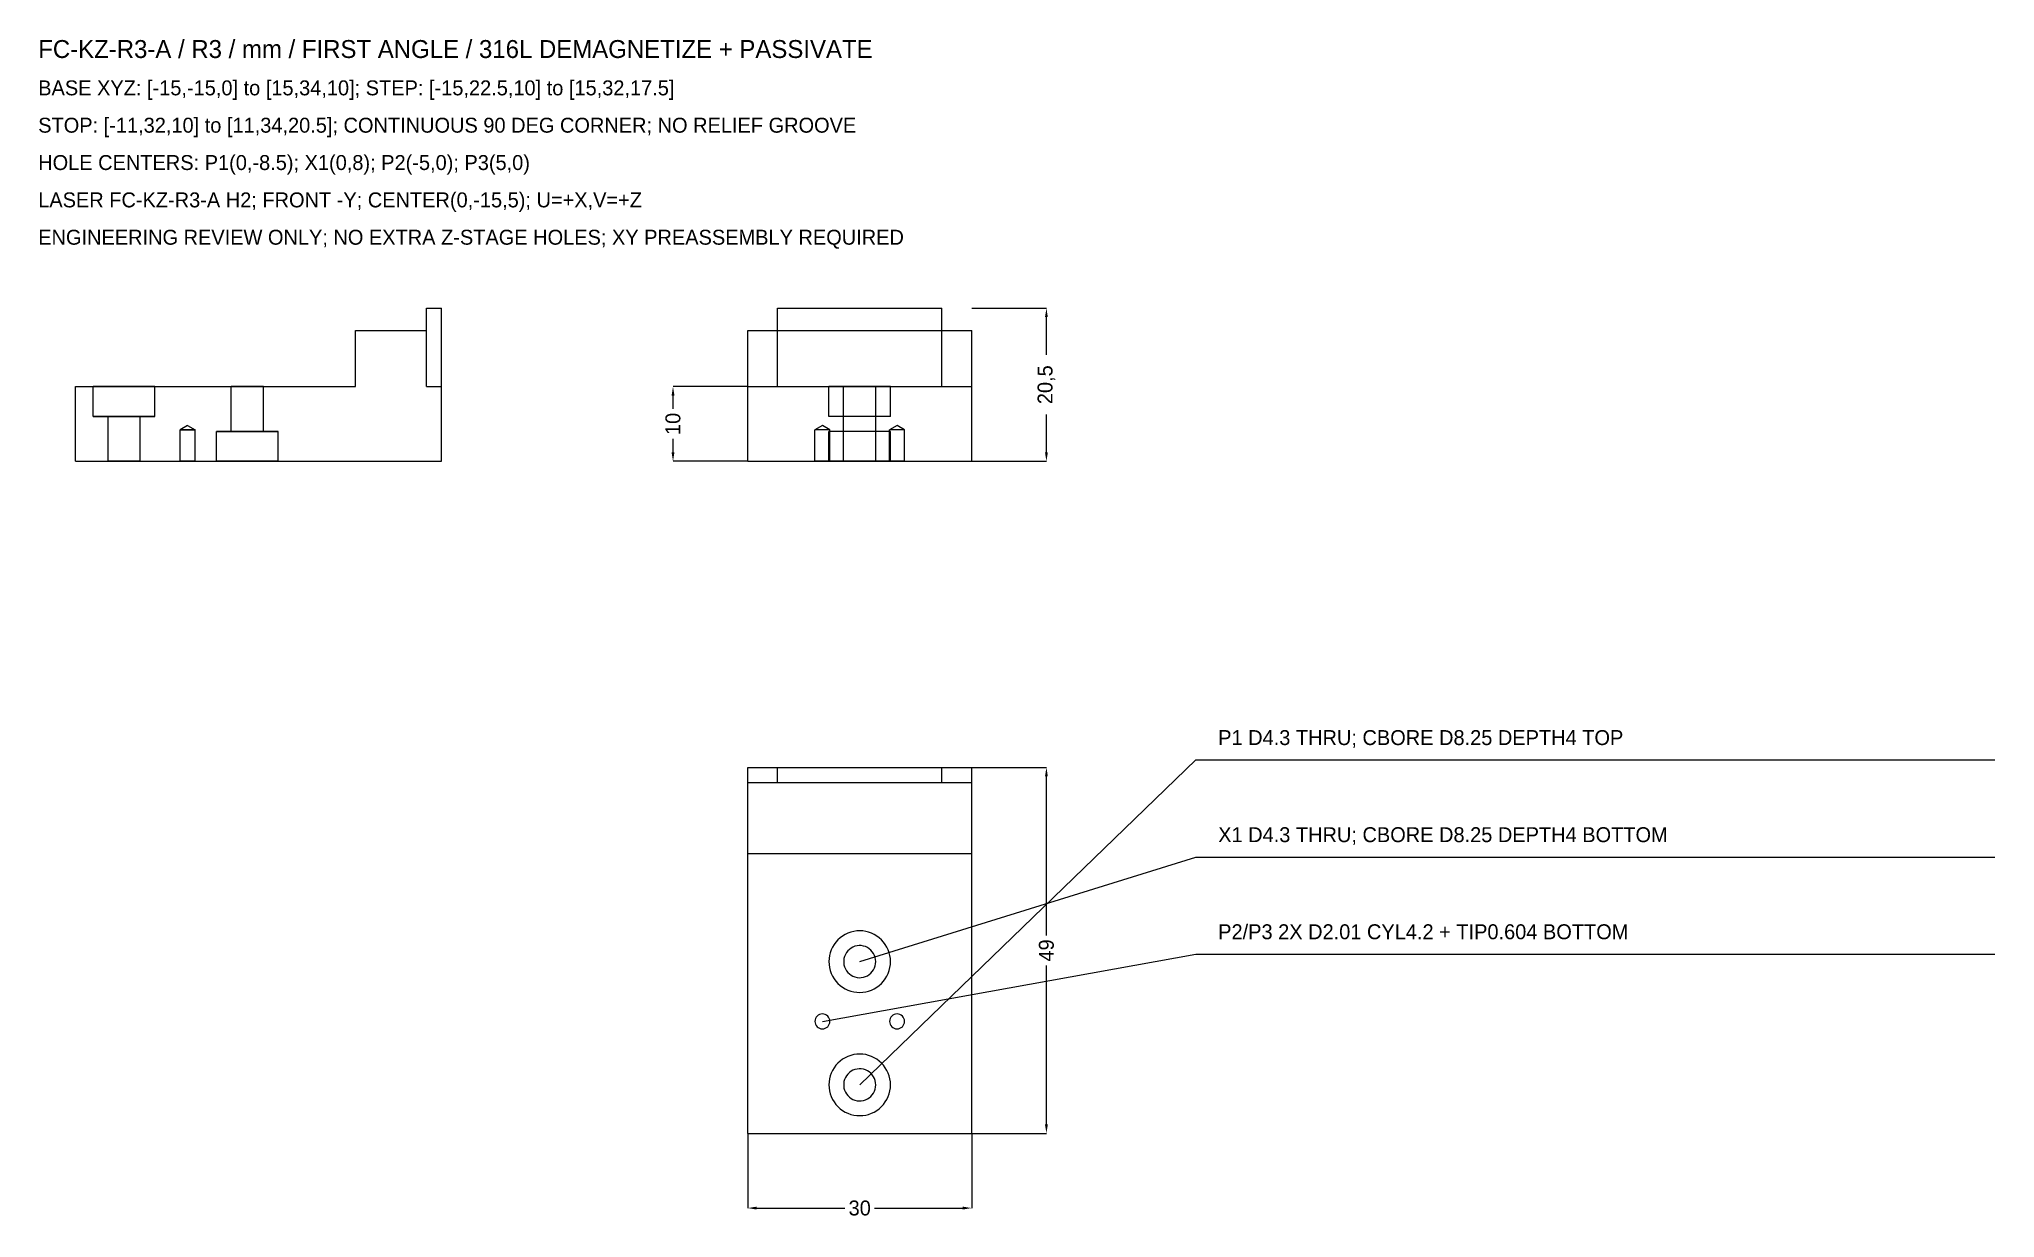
# Model space of a CAD drawing. Header units: millimetres. Extents: x -110 to 152, y -26 to 132.
import ezdxf

# ---------------------------------------------------------------- set-up
doc = ezdxf.new("R2010")
doc.units = ezdxf.units.MM
for name, color, linetype in [('DIM', 3, 'Continuous'), ('HIDDEN', 8, 'Continuous'), ('LEADERS', 4, 'Continuous'), ('NOTES', 7, 'Continuous'), ('VISIBLE', 7, 'Continuous')]:
    doc.layers.add(name, color=color, linetype=linetype)
doc.dimstyles.get("Standard").update_dxf_attribs({"dimtxt": 2.5, "dimasz": 2.5, "dimexe": 1.25, "dimexo": 0.625, "dimtad": 1, "dimcen": 2.5, "dimazin": 3, "dimtfac": 1, "dimtmove": 0, "dimatfit": 3})

# ---------------------------------------------------------------- blocks, each defined once
blk = doc.blocks.new('_CLOSEDFILLED')
at = {"color": 0, "linetype": 'BYBLOCK'}
blk.add_solid([(-1, 0.16), (0, 0), (-1, -0.16)], dxfattribs=at)
blk = doc.blocks.new('*D1')
for p, q in [((-15, -15), (-15, -25)), ((15, -15), (15, -25)), ((-13.8, -25), (-2, -25)), ((2, -25), (13.8, -25))]:
    blk.add_line(p, q)
at = {"layer": 'Defpoints'}
for p in [(-15, -15), (15, -15), (-15, -25)]:
    blk.add_point(p, dxfattribs=at)
at = {"layer": 'DIM', "xscale": 1.2, "yscale": 1.2, "rotation": 180}
blk.add_blockref('_CLOSEDFILLED', (-15, -25), dxfattribs=at)
at = {"layer": 'DIM', "xscale": 1.2, "yscale": 1.2}
blk.add_blockref('_CLOSEDFILLED', (15, -25), dxfattribs=at)
at = {"layer": 'DIM', "insert": (0, -25), "char_height": 2, "attachment_point": 5}
blk.add_mtext('30', dxfattribs=at)
blk = doc.blocks.new('*D2')
for p, q in [((15, 34), (25, 34)), ((25, 11.5), (25, 32.8)), ((25, -13.8), (25, 7.5)), ((15, -15), (25, -15))]:
    blk.add_line(p, q)
at = {"layer": 'Defpoints'}
for p in [(15, 34), (15, -15), (25, -15)]:
    blk.add_point(p, dxfattribs=at)
at = {"layer": 'DIM', "xscale": 1.2, "yscale": 1.2}
for p, rotation in [((25, 34), 90), ((25, -15), 270)]:
    blk.add_blockref('_CLOSEDFILLED', p, dxfattribs=dict(at, rotation=rotation))
at = {"layer": 'DIM', "insert": (25, 9.5), "char_height": 2, "attachment_point": 5, "rotation": 90}
blk.add_mtext('49', dxfattribs=at)
blk = doc.blocks.new('*D3')
for p, q in [((-15, 85), (-25, 85)), ((-25, 82), (-25, 83.8)), ((-25, 76.2), (-25, 78)), ((-15, 75), (-25, 75))]:
    blk.add_line(p, q)
at = {"layer": 'Defpoints'}
for p in [(-15, 85), (-25, 75), (-15, 75)]:
    blk.add_point(p, dxfattribs=at)
at = {"layer": 'DIM', "xscale": 1.2, "yscale": 1.2}
for p, rotation in [((-25, 85), 90), ((-25, 75), 270)]:
    blk.add_blockref('_CLOSEDFILLED', p, dxfattribs=dict(at, rotation=rotation))
at = {"layer": 'DIM', "insert": (-25, 80), "char_height": 2, "attachment_point": 5, "rotation": 90}
blk.add_mtext('10', dxfattribs=at)
blk = doc.blocks.new('*D4')
for p, q in [((15, 95.5), (25, 95.5)), ((25, 89.25), (25, 94.3)), ((25, 76.2), (25, 81.25)), ((15, 75), (25, 75))]:
    blk.add_line(p, q)
at = {"layer": 'Defpoints'}
for p in [(15, 95.5), (15, 75), (25, 75)]:
    blk.add_point(p, dxfattribs=at)
at = {"layer": 'DIM', "xscale": 1.2, "yscale": 1.2}
for p, rotation in [((25, 95.5), 90), ((25, 75), 270)]:
    blk.add_blockref('_CLOSEDFILLED', p, dxfattribs=dict(at, rotation=rotation))
at = {"layer": 'DIM', "insert": (25, 85.25), "char_height": 2, "attachment_point": 5, "rotation": 90}
blk.add_mtext('20,5', dxfattribs=at)

msp = doc.modelspace()

# ---------------------------------------------------------------- linework, layer by layer
at = {"layer": 'HIDDEN'}
for points in [[(-11, 85), (-11, 95.5)], [(11, 85), (11, 95.5)], [(-15, 92.5), (-11, 92.5)], [(-11, 85), (-11, 92.5)], [(-11, 92.5), (11, 92.5)], [(11, 92.5), (15, 92.5)], [(11, 85), (11, 92.5)], [(-94.375, 85), (-94.4784, 85), (-94.7835, 85), (-95.2749, 85), (-95.9281, 85), (-96.7102, 85), (-97.5821, 85), (-98.5, 85), (-99.4179, 85), (-100.2898, 85), (-101.0719, 85), (-101.7251, 85), (-102.2165, 85), (-102.5216, 85), (-102.625, 85)], [(-102.625, 85), (-102.5991, 85), (-102.5216, 85), (-102.3935, 85), (-102.2165, 85), (-101.9927, 85), (-101.7251, 85), (-101.4168, 85), (-101.0719, 85), (-100.6946, 85), (-100.2898, 85), (-99.8624, 85), (-99.4179, 85), (-98.9619, 85), (-98.5, 85)], [(-102.625, 81), (-102.625, 85)], [(-98.5, 85), (-98.0381, 85), (-97.5821, 85), (-97.1376, 85), (-96.7102, 85), (-96.3054, 85), (-95.9281, 85), (-95.5832, 85), (-95.2749, 85), (-95.0073, 85), (-94.7835, 85), (-94.6065, 85), (-94.4784, 85), (-94.4009, 85), (-94.375, 85)], [(-94.375, 81), (-94.375, 85)], [(-79.85, 85), (-79.9039, 85), (-80.0629, 85), (-80.3191, 85), (-80.6595, 85), (-81.0671, 85), (-81.5216, 85), (-82, 85), (-82.4784, 85), (-82.9329, 85), (-83.3405, 85), (-83.6809, 85), (-83.9371, 85), (-84.0961, 85), (-84.15, 85)], [(-84.15, 85), (-84.1365, 85), (-84.0961, 85), (-84.0293, 85), (-83.9371, 85), (-83.8205, 85), (-83.6809, 85), (-83.5203, 85), (-83.3405, 85), (-83.1439, 85), (-82.9329, 85), (-82.7101, 85), (-82.4784, 85), (-82.2407, 85), (-82, 85)], [(-84.15, 79), (-84.15, 85)], [(-82, 85), (-81.7593, 85), (-81.5216, 85), (-81.2899, 85), (-81.0671, 85), (-80.8561, 85), (-80.6595, 85), (-80.4797, 85), (-80.3191, 85), (-80.1795, 85), (-80.0629, 85), (-79.9707, 85), (-79.9039, 85), (-79.8635, 85), (-79.85, 85)], [(-79.85, 79), (-79.85, 85)], [(-15, 85), (-11, 85)], [(4.125, 85), (4.0216, 85), (3.7165, 85), (3.2251, 85), (2.5719, 85), (1.7898, 85), (0.9179, 85), (0, 85), (-0.9179, 85), (-1.7898, 85), (-2.5719, 85), (-3.2251, 85), (-3.7165, 85), (-4.0216, 85), (-4.125, 85)], [(-4.125, 81), (-4.125, 85)], [(2.15, 85), (2.0961, 85), (1.9371, 85), (1.6809, 85), (1.3405, 85), (0.9329, 85), (0.4784, 85), (0, 85), (-0.4784, 85), (-0.9329, 85), (-1.3405, 85), (-1.6809, 85), (-1.9371, 85), (-2.0961, 85), (-2.15, 85)], [(-2.15, 79), (-2.15, 85)], [(2.15, 79), (2.15, 85)], [(4.125, 81), (4.125, 85)], [(11, 85), (15, 85)], [(-94.375, 81), (-94.4784, 81), (-94.7835, 81), (-95.2749, 81), (-95.9281, 81), (-96.7102, 81), (-97.5821, 81), (-98.5, 81), (-99.4179, 81), (-100.2898, 81), (-101.0719, 81), (-101.7251, 81), (-102.2165, 81), (-102.5216, 81), (-102.625, 81)], [(-102.625, 81), (-102.5991, 81), (-102.5216, 81), (-102.3935, 81), (-102.2165, 81), (-101.9927, 81), (-101.7251, 81), (-101.4168, 81), (-101.0719, 81), (-100.6946, 81), (-100.2898, 81), (-99.8624, 81), (-99.4179, 81), (-98.9619, 81), (-98.5, 81)], [(-96.35, 81), (-96.4039, 81), (-96.5629, 81), (-96.8191, 81), (-97.1595, 81), (-97.5671, 81), (-98.0216, 81), (-98.5, 81), (-98.9784, 81), (-99.4329, 81), (-99.8405, 81), (-100.1809, 81), (-100.4371, 81), (-100.5961, 81), (-100.65, 81)], [(-100.65, 81), (-100.6365, 81), (-100.5961, 81), (-100.5293, 81), (-100.4371, 81), (-100.3205, 81), (-100.1809, 81), (-100.0203, 81), (-99.8405, 81), (-99.6439, 81), (-99.4329, 81), (-99.2101, 81), (-98.9784, 81), (-98.7407, 81), (-98.5, 81)], [(-100.65, 75), (-100.65, 81)], [(-98.5, 81), (-98.2593, 81), (-98.0216, 81), (-97.7899, 81), (-97.5671, 81), (-97.3561, 81), (-97.1595, 81), (-96.9797, 81), (-96.8191, 81), (-96.6795, 81), (-96.5629, 81), (-96.4707, 81), (-96.4039, 81), (-96.3635, 81), (-96.35, 81)], [(-98.5, 81), (-98.0381, 81), (-97.5821, 81), (-97.1376, 81), (-96.7102, 81), (-96.3054, 81), (-95.9281, 81), (-95.5832, 81), (-95.2749, 81), (-95.0073, 81), (-94.7835, 81), (-94.6065, 81), (-94.4784, 81), (-94.4009, 81), (-94.375, 81)], [(-96.35, 75), (-96.35, 81)], [(-90, 79.804), (-91.005, 79.2)], [(-88.995, 79.2), (-89.0202, 79.2), (-89.0945, 79.2), (-89.2143, 79.2), (-89.3734, 79.2), (-89.5639, 79.2), (-89.7764, 79.2), (-90, 79.2), (-90.2236, 79.2), (-90.4361, 79.2), (-90.6266, 79.2), (-90.7857, 79.2), (-90.9055, 79.2), (-90.9798, 79.2), (-91.005, 79.2)], [(-91.005, 79.2), (-90.9987, 79.2), (-90.9798, 79.2), (-90.9486, 79.2), (-90.9055, 79.2), (-90.851, 79.2), (-90.7857, 79.2), (-90.7106, 79.2), (-90.6266, 79.2), (-90.5347, 79.2), (-90.4361, 79.2), (-90.3319, 79.2), (-90.2236, 79.2), (-90.1125, 79.2), (-90, 79.2)], [(-91.005, 75), (-91.005, 79.2)], [(-90, 79.804), (-88.995, 79.2)], [(-90, 79.2), (-89.8875, 79.2), (-89.7764, 79.2), (-89.6681, 79.2), (-89.5639, 79.2), (-89.4653, 79.2), (-89.3734, 79.2), (-89.2894, 79.2), (-89.2143, 79.2), (-89.149, 79.2), (-89.0945, 79.2), (-89.0514, 79.2), (-89.0202, 79.2), (-89.0013, 79.2), (-88.995, 79.2)], [(-88.995, 75), (-88.995, 79.2)], [(-77.875, 79), (-77.9784, 79), (-78.2835, 79), (-78.7749, 79), (-79.4281, 79), (-80.2102, 79), (-81.0821, 79), (-82, 79), (-82.9179, 79), (-83.7898, 79), (-84.5719, 79), (-85.2251, 79), (-85.7165, 79), (-86.0216, 79), (-86.125, 79)], [(-86.125, 79), (-86.0991, 79), (-86.0216, 79), (-85.8935, 79), (-85.7165, 79), (-85.4927, 79), (-85.2251, 79), (-84.9168, 79), (-84.5719, 79), (-84.1946, 79), (-83.7898, 79), (-83.3624, 79), (-82.9179, 79), (-82.4619, 79), (-82, 79)], [(-86.125, 75), (-86.125, 79)], [(-79.85, 79), (-79.9039, 79), (-80.0629, 79), (-80.3191, 79), (-80.6595, 79), (-81.0671, 79), (-81.5216, 79), (-82, 79), (-82.4784, 79), (-82.9329, 79), (-83.3405, 79), (-83.6809, 79), (-83.9371, 79), (-84.0961, 79), (-84.15, 79)], [(-84.15, 79), (-84.1365, 79), (-84.0961, 79), (-84.0293, 79), (-83.9371, 79), (-83.8205, 79), (-83.6809, 79), (-83.5203, 79), (-83.3405, 79), (-83.1439, 79), (-82.9329, 79), (-82.7101, 79), (-82.4784, 79), (-82.2407, 79), (-82, 79)], [(-82, 79), (-81.5381, 79), (-81.0821, 79), (-80.6376, 79), (-80.2102, 79), (-79.8054, 79), (-79.4281, 79), (-79.0832, 79), (-78.7749, 79), (-78.5073, 79), (-78.2835, 79), (-78.1065, 79), (-77.9784, 79), (-77.9009, 79), (-77.875, 79)], [(-82, 79), (-81.7593, 79), (-81.5216, 79), (-81.2899, 79), (-81.0671, 79), (-80.8561, 79), (-80.6595, 79), (-80.4797, 79), (-80.3191, 79), (-80.1795, 79), (-80.0629, 79), (-79.9707, 79), (-79.9039, 79), (-79.8635, 79), (-79.85, 79)], [(-77.875, 75), (-77.875, 79)], [(-5, 79.804), (-6.005, 79.2)], [(-3.995, 79.2), (-4.0202, 79.2), (-4.0945, 79.2), (-4.2143, 79.2), (-4.3734, 79.2), (-4.5639, 79.2), (-4.7764, 79.2), (-5, 79.2), (-5.2236, 79.2), (-5.4361, 79.2), (-5.6266, 79.2), (-5.7857, 79.2), (-5.9055, 79.2), (-5.9798, 79.2), (-6.005, 79.2)], [(-6.005, 75), (-6.005, 79.2)], [(-3.995, 79.2), (-5, 79.804)], [(4.125, 81), (4.0216, 81), (3.7165, 81), (3.2251, 81), (2.5719, 81), (1.7898, 81), (0.9179, 81), (0, 81), (-0.9179, 81), (-1.7898, 81), (-2.5719, 81), (-3.2251, 81), (-3.7165, 81), (-4.0216, 81), (-4.125, 81)], [(4.125, 79), (4.0216, 79), (3.7165, 79), (3.2251, 79), (2.5719, 79), (1.7898, 79), (0.9179, 79), (0, 79), (-0.9179, 79), (-1.7898, 79), (-2.5719, 79), (-3.2251, 79), (-3.7165, 79), (-4.0216, 79), (-4.125, 79)], [(-4.125, 75), (-4.125, 79)], [(-3.995, 75), (-3.995, 79.2)], [(2.15, 81), (2.0961, 81), (1.9371, 81), (1.6809, 81), (1.3405, 81), (0.9329, 81), (0.4784, 81), (0, 81), (-0.4784, 81), (-0.9329, 81), (-1.3405, 81), (-1.6809, 81), (-1.9371, 81), (-2.0961, 81), (-2.15, 81)], [(-2.15, 75), (-2.15, 81)], [(2.15, 79), (2.0961, 79), (1.9371, 79), (1.6809, 79), (1.3405, 79), (0.9329, 79), (0.4784, 79), (0, 79), (-0.4784, 79), (-0.9329, 79), (-1.3405, 79), (-1.6809, 79), (-1.9371, 79), (-2.0961, 79), (-2.15, 79)], [(2.15, 75), (2.15, 81)], [(5, 79.804), (3.995, 79.2)], [(6.005, 79.2), (5.9798, 79.2), (5.9055, 79.2), (5.7857, 79.2), (5.6266, 79.2), (5.4361, 79.2), (5.2236, 79.2), (5, 79.2), (4.7764, 79.2), (4.5639, 79.2), (4.3734, 79.2), (4.2143, 79.2), (4.0945, 79.2), (4.0202, 79.2), (3.995, 79.2)], [(3.995, 75), (3.995, 79.2)], [(4.125, 75), (4.125, 79)], [(6.005, 79.2), (5, 79.804)], [(6.005, 75), (6.005, 79.2)], [(-96.35, 75), (-96.4039, 75), (-96.5629, 75), (-96.8191, 75), (-97.1595, 75), (-97.5671, 75), (-98.0216, 75), (-98.5, 75), (-98.9784, 75), (-99.4329, 75), (-99.8405, 75), (-100.1809, 75), (-100.4371, 75), (-100.5961, 75), (-100.65, 75)], [(-100.65, 75), (-100.6365, 75), (-100.5961, 75), (-100.5293, 75), (-100.4371, 75), (-100.3205, 75), (-100.1809, 75), (-100.0203, 75), (-99.8405, 75), (-99.6439, 75), (-99.4329, 75), (-99.2101, 75), (-98.9784, 75), (-98.7407, 75), (-98.5, 75)], [(-98.5, 75), (-98.2593, 75), (-98.0216, 75), (-97.7899, 75), (-97.5671, 75), (-97.3561, 75), (-97.1595, 75), (-96.9797, 75), (-96.8191, 75), (-96.6795, 75), (-96.5629, 75), (-96.4707, 75), (-96.4039, 75), (-96.3635, 75), (-96.35, 75)], [(-88.995, 75), (-89.0202, 75), (-89.0945, 75), (-89.2143, 75), (-89.3734, 75), (-89.5639, 75), (-89.7764, 75), (-90, 75), (-90.2236, 75), (-90.4361, 75), (-90.6266, 75), (-90.7857, 75), (-90.9055, 75), (-90.9798, 75), (-91.005, 75)], [(-91.005, 75), (-90.9987, 75), (-90.9798, 75), (-90.9486, 75), (-90.9055, 75), (-90.851, 75), (-90.7857, 75), (-90.7106, 75), (-90.6266, 75), (-90.5347, 75), (-90.4361, 75), (-90.3319, 75), (-90.2236, 75), (-90.1125, 75), (-90, 75)], [(-90, 75), (-89.8875, 75), (-89.7764, 75), (-89.6681, 75), (-89.5639, 75), (-89.4653, 75), (-89.3734, 75), (-89.2894, 75), (-89.2143, 75), (-89.149, 75), (-89.0945, 75), (-89.0514, 75), (-89.0202, 75), (-89.0013, 75), (-88.995, 75)], [(-77.875, 75), (-77.9784, 75), (-78.2835, 75), (-78.7749, 75), (-79.4281, 75), (-80.2102, 75), (-81.0821, 75), (-82, 75), (-82.9179, 75), (-83.7898, 75), (-84.5719, 75), (-85.2251, 75), (-85.7165, 75), (-86.0216, 75), (-86.125, 75)], [(-86.125, 75), (-86.0991, 75), (-86.0216, 75), (-85.8935, 75), (-85.7165, 75), (-85.4927, 75), (-85.2251, 75), (-84.9168, 75), (-84.5719, 75), (-84.1946, 75), (-83.7898, 75), (-83.3624, 75), (-82.9179, 75), (-82.4619, 75), (-82, 75)], [(-82, 75), (-81.5381, 75), (-81.0821, 75), (-80.6376, 75), (-80.2102, 75), (-79.8054, 75), (-79.4281, 75), (-79.0832, 75), (-78.7749, 75), (-78.5073, 75), (-78.2835, 75), (-78.1065, 75), (-77.9784, 75), (-77.9009, 75), (-77.875, 75)], [(-3.995, 75), (-4.0202, 75), (-4.0945, 75), (-4.2143, 75), (-4.3734, 75), (-4.5639, 75), (-4.7764, 75), (-5, 75), (-5.2236, 75), (-5.4361, 75), (-5.6266, 75), (-5.7857, 75), (-5.9055, 75), (-5.9798, 75), (-6.005, 75)], [(4.125, 75), (4.0216, 75), (3.7165, 75), (3.2251, 75), (2.5719, 75), (1.7898, 75), (0.9179, 75), (0, 75), (-0.9179, 75), (-1.7898, 75), (-2.5719, 75), (-3.2251, 75), (-3.7165, 75), (-4.0216, 75), (-4.125, 75)], [(2.15, 75), (2.0961, 75), (1.9371, 75), (1.6809, 75), (1.3405, 75), (0.9329, 75), (0.4784, 75), (0, 75), (-0.4784, 75), (-0.9329, 75), (-1.3405, 75), (-1.6809, 75), (-1.9371, 75), (-2.0961, 75), (-2.15, 75)], [(6.005, 75), (5.9798, 75), (5.9055, 75), (5.7857, 75), (5.6266, 75), (5.4361, 75), (5.2236, 75), (5, 75), (4.7764, 75), (4.5639, 75), (4.3734, 75), (4.2143, 75), (4.0945, 75), (4.0202, 75), (3.995, 75)], [(-15, 34), (15, 34)], [(-15, -15), (-15, 34)], [(15, -15), (15, 34)], [(4.125, 8), (4.1051, 8.4043), (4.0457, 8.8047), (3.9474, 9.1974), (3.811, 9.5786), (3.6379, 9.9445), (3.4298, 10.2917), (3.1887, 10.6169), (2.9168, 10.9168), (2.6169, 11.1887), (2.2917, 11.4298), (1.9445, 11.6379), (1.5786, 11.811), (1.1974, 11.9474), (0.8047, 12.0457), (0.4043, 12.1051), (0, 12.125), (-0.4043, 12.1051), (-0.8047, 12.0457), (-1.1974, 11.9474), (-1.5786, 11.811), (-1.9445, 11.6379), (-2.2917, 11.4298), (-2.6169, 11.1887), (-2.9168, 10.9168), (-3.1887, 10.6169), (-3.4298, 10.2917), (-3.6379, 9.9445), (-3.811, 9.5786), (-3.9474, 9.1974), (-4.0457, 8.8047), (-4.1051, 8.4043), (-4.125, 8), (-4.1051, 7.5957), (-4.0457, 7.1953), (-3.9474, 6.8026), (-3.811, 6.4214), (-3.6379, 6.0555), (-3.4298, 5.7083), (-3.1887, 5.3831), (-2.9168, 5.0832), (-2.6169, 4.8113), (-2.2917, 4.5702), (-1.9445, 4.3621), (-1.5786, 4.189), (-1.1974, 4.0526), (-0.8047, 3.9543), (-0.4043, 3.8949), (0, 3.875), (0.4043, 3.8949), (0.8047, 3.9543), (1.1974, 4.0526), (1.5786, 4.189), (1.9445, 4.3621), (2.2917, 4.5702), (2.6169, 4.8113), (2.9168, 5.0832), (3.1887, 5.3831), (3.4298, 5.7083), (3.6379, 6.0555), (3.811, 6.4214), (3.9474, 6.8026), (4.0457, 7.1953), (4.1051, 7.5957), (4.125, 8)], [(-3.995, 0), (-4.0143, 0.1961), (-4.0715, 0.3846), (-4.1644, 0.5583), (-4.2894, 0.7106), (-4.4417, 0.8356), (-4.6154, 0.9285), (-4.8039, 0.9857), (-5, 1.005), (-5.1961, 0.9857), (-5.3846, 0.9285), (-5.5583, 0.8356), (-5.7106, 0.7106), (-5.8356, 0.5583), (-5.9285, 0.3846), (-5.9857, 0.1961), (-6.005, 0), (-5.9857, -0.1961), (-5.9285, -0.3846), (-5.8356, -0.5583), (-5.7106, -0.7106), (-5.5583, -0.8356), (-5.3846, -0.9285), (-5.1961, -0.9857), (-5, -1.005), (-4.8039, -0.9857), (-4.6154, -0.9285), (-4.4417, -0.8356), (-4.2894, -0.7106), (-4.1644, -0.5583), (-4.0715, -0.3846), (-4.0143, -0.1961), (-3.995, 0)], [(6.005, 0), (5.9857, 0.1961), (5.9285, 0.3846), (5.8356, 0.5583), (5.7106, 0.7106), (5.5583, 0.8356), (5.3846, 0.9285), (5.1961, 0.9857), (5, 1.005), (4.8039, 0.9857), (4.6154, 0.9285), (4.4417, 0.8356), (4.2894, 0.7106), (4.1644, 0.5583), (4.0715, 0.3846), (4.0143, 0.1961), (3.995, 0), (4.0143, -0.1961), (4.0715, -0.3846), (4.1644, -0.5583), (4.2894, -0.7106), (4.4417, -0.8356), (4.6154, -0.9285), (4.8039, -0.9857), (5, -1.005), (5.1961, -0.9857), (5.3846, -0.9285), (5.5583, -0.8356), (5.7106, -0.7106), (5.8356, -0.5583), (5.9285, -0.3846), (5.9857, -0.1961), (6.005, 0)]]:
    msp.add_lwpolyline(points, dxfattribs=at)
at = {"layer": 'LEADERS'}
for points in [[(0, -8.5), (45, 35), (152, 35)], [(0, 8), (45, 22), (152, 22)], [(-5, 0), (45, 9), (152, 9)]]:
    msp.add_lwpolyline(points, dxfattribs=at)
at = {"layer": 'VISIBLE'}
for points in [[(-58, 92.5), (-58, 95.5)], [(-58, 95.5), (-56, 95.5)], [(-56, 85), (-56, 95.5)], [(-11, 92.5), (-11, 95.5)], [(-11, 95.5), (11, 95.5)], [(11, 92.5), (11, 95.5)], [(-67.5, 92.5), (-58, 92.5)], [(-67.5, 85), (-67.5, 92.5)], [(-58, 85), (-58, 92.5)], [(-15, 92.5), (15, 92.5)], [(-15, 85), (-15, 92.5)], [(15, 85), (15, 92.5)], [(-105, 75), (-105, 85)], [(-105, 85), (-67.5, 85)], [(-58, 85), (-56, 85)], [(-56, 75), (-56, 85)], [(-15, 75), (-15, 85)], [(-15, 85), (15, 85)], [(15, 75), (15, 85)], [(-105, 75), (-56, 75)], [(-15, 75), (15, 75)], [(-15, 34), (-11, 34)], [(-15, 32), (-15, 34)], [(-15, 32), (-11, 32)], [(-15, 22.5), (-15, 32)], [(-11, 32), (-11, 34)], [(-11, 34), (11, 34)], [(-11, 32), (11, 32)], [(11, 32), (11, 34)], [(11, 34), (15, 34)], [(11, 32), (15, 32)], [(15, 32), (15, 34)], [(15, 22.5), (15, 32)], [(-15, 22.5), (15, 22.5)], [(-15, -15), (-15, 22.5)], [(15, -15), (15, 22.5)], [(2.15, 8), (2.1308, 8.2866), (2.0736, 8.568), (1.9794, 8.8393), (1.8499, 9.0957), (1.6873, 9.3325), (1.4947, 9.5455), (1.2753, 9.7309), (1.0333, 9.8854), (0.7727, 10.0063), (0.4984, 10.0914), (0.2152, 10.1392), (-0.0718, 10.1488), (-0.3576, 10.1201), (-0.637, 10.0535), (-0.905, 9.9502), (-1.1569, 9.8122), (-1.3881, 9.6419), (-1.5946, 9.4422), (-1.7725, 9.2168), (-1.9189, 8.9697), (-2.031, 8.7053), (-2.1069, 8.4282), (-2.1452, 8.1436), (-2.1452, 7.8564), (-2.1069, 7.5718), (-2.031, 7.2947), (-1.9189, 7.0303), (-1.7725, 6.7832), (-1.5946, 6.5578), (-1.3881, 6.3581), (-1.1569, 6.1878), (-0.905, 6.0498), (-0.637, 5.9465), (-0.3576, 5.8799), (-0.0718, 5.8512), (0.2152, 5.8608), (0.4984, 5.9086), (0.7727, 5.9937), (1.0333, 6.1146), (1.2753, 6.2691), (1.4947, 6.4545), (1.6873, 6.6675), (1.8499, 6.9043), (1.9794, 7.1607), (2.0736, 7.432), (2.1308, 7.7134), (2.15, 8)], [(4.125, -8.5), (4.1051, -8.0957), (4.0457, -7.6953), (3.9474, -7.3026), (3.811, -6.9214), (3.6379, -6.5555), (3.4298, -6.2083), (3.1887, -5.8831), (2.9168, -5.5832), (2.6169, -5.3113), (2.2917, -5.0702), (1.9445, -4.8621), (1.5786, -4.689), (1.1974, -4.5526), (0.8047, -4.4543), (0.4043, -4.3949), (0, -4.375), (-0.4043, -4.3949), (-0.8047, -4.4543), (-1.1974, -4.5526), (-1.5786, -4.689), (-1.9445, -4.8621), (-2.2917, -5.0702), (-2.6169, -5.3113), (-2.9168, -5.5832), (-3.1887, -5.8831), (-3.4298, -6.2083), (-3.6379, -6.5555), (-3.811, -6.9214), (-3.9474, -7.3026), (-4.0457, -7.6953), (-4.1051, -8.0957), (-4.125, -8.5), (-4.1051, -8.9043), (-4.0457, -9.3047), (-3.9474, -9.6974), (-3.811, -10.0786), (-3.6379, -10.4445), (-3.4298, -10.7917), (-3.1887, -11.1169), (-2.9168, -11.4168), (-2.6169, -11.6887), (-2.2917, -11.9298), (-1.9445, -12.1379), (-1.5786, -12.311), (-1.1974, -12.4474), (-0.8047, -12.5457), (-0.4043, -12.6051), (0, -12.625), (0.4043, -12.6051), (0.8047, -12.5457), (1.1974, -12.4474), (1.5786, -12.311), (1.9445, -12.1379), (2.2917, -11.9298), (2.6169, -11.6887), (2.9168, -11.4168), (3.1887, -11.1169), (3.4298, -10.7917), (3.6379, -10.4445), (3.811, -10.0786), (3.9474, -9.6974), (4.0457, -9.3047), (4.1051, -8.9043), (4.125, -8.5)], [(2.15, -8.5), (2.1308, -8.2134), (2.0736, -7.932), (1.9794, -7.6607), (1.8499, -7.4043), (1.6873, -7.1675), (1.4947, -6.9545), (1.2753, -6.7691), (1.0333, -6.6146), (0.7727, -6.4937), (0.4984, -6.4086), (0.2152, -6.3608), (-0.0718, -6.3512), (-0.3576, -6.3799), (-0.637, -6.4465), (-0.905, -6.5498), (-1.1569, -6.6878), (-1.3881, -6.8581), (-1.5946, -7.0578), (-1.7725, -7.2832), (-1.9189, -7.5303), (-2.031, -7.7947), (-2.1069, -8.0718), (-2.1452, -8.3564), (-2.1452, -8.6436), (-2.1069, -8.9282), (-2.031, -9.2053), (-1.9189, -9.4697), (-1.7725, -9.7168), (-1.5946, -9.9422), (-1.3881, -10.1419), (-1.1569, -10.3122), (-0.905, -10.4502), (-0.637, -10.5535), (-0.3576, -10.6201), (-0.0718, -10.6488), (0.2152, -10.6392), (0.4984, -10.5914), (0.7727, -10.5063), (1.0333, -10.3854), (1.2753, -10.2309), (1.4947, -10.0455), (1.6873, -9.8325), (1.8499, -9.5957), (1.9794, -9.3393), (2.0736, -9.068), (2.1308, -8.7866), (2.15, -8.5)], [(-15, -15), (15, -15)]]:
    msp.add_lwpolyline(points, dxfattribs=at)

# ---------------------------------------------------------------- texts
at = {"layer": 'NOTES'}
for s, height, p in [('FC-KZ-R3-A / R3 / mm / FIRST ANGLE / 316L DEMAGNETIZE + PASSIVATE', 2.4, (-110, 129)), ('BASE XYZ: [-15,-15,0] to [15,34,10]; STEP: [-15,22.5,10] to [15,32,17.5]', 2, (-110, 124)), ('STOP: [-11,32,10] to [11,34,20.5]; CONTINUOUS 90 DEG CORNER; NO RELIEF GROOVE', 2, (-110, 119)), ('HOLE CENTERS: P1(0,-8.5); X1(0,8); P2(-5,0); P3(5,0)', 2, (-110, 114)), ('LASER FC-KZ-R3-A H2; FRONT -Y; CENTER(0,-15,5); U=+X,V=+Z', 2, (-110, 109)), ('ENGINEERING REVIEW ONLY; NO EXTRA Z-STAGE HOLES; XY PREASSEMBLY REQUIRED', 2, (-110, 104)), ('P1 D4.3 THRU; CBORE D8.25 DEPTH4 TOP', 2, (48, 37)), ('X1 D4.3 THRU; CBORE D8.25 DEPTH4 BOTTOM', 2, (48, 24)), ('P2/P3 2X D2.01 CYL4.2 + TIP0.604 BOTTOM', 2, (48, 11))]:
    msp.add_text(s, height=height, dxfattribs=at).set_placement(p)

# ---------------------------------------------------------------- dimensions: what is measured, and where the dimension line sits
at = {"layer": 'DIM'}
for base, p1, p2, picture, middle in [((25, 75), (15, 75), (15, 95.5), '*D4', (25, 85.25)), ((-25, 75), (-15, 75), (-15, 85), '*D3', (-25, 80)), ((25, -15), (15, -15), (15, 34), '*D2', (25, 9.5))]:
    dim = msp.add_linear_dim(base=base, p1=p1, p2=p2, angle=90, dimstyle='Standard', override={"dimtxt": 2, "dimasz": 1.2, "dimdec": 3}, dxfattribs=at)
    dim.commit()
    dim.dimension.update_dxf_attribs({"geometry": picture, "text_midpoint": middle})
dim = msp.add_linear_dim(base=(-15, -25), p1=(-15, -15), p2=(15, -15), dimstyle='Standard', override={"dimtxt": 2, "dimasz": 1.2, "dimdec": 3}, dxfattribs=at)
dim.commit()
dim.dimension.update_dxf_attribs({"geometry": '*D1', "text_midpoint": (0, -25)})

doc.saveas('drawing.dxf')
